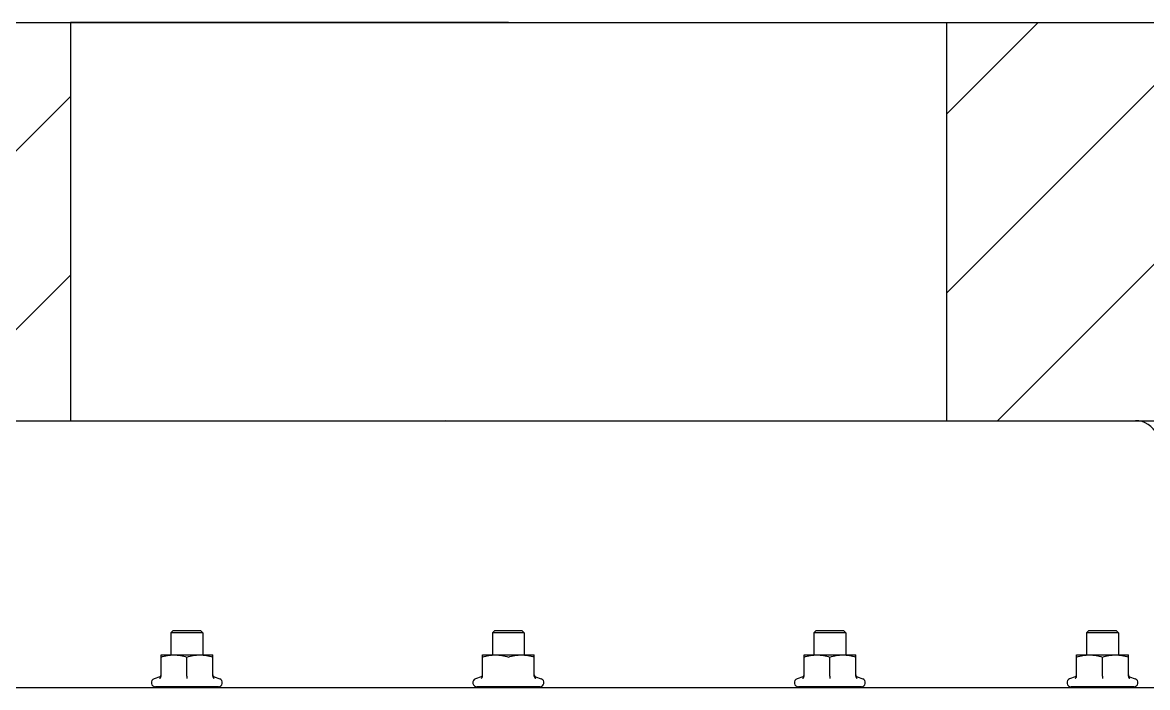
# Model space of a CAD drawing. Header units: millimetres. Extents: x 7589 to 12925, y 625 to 5429.
# Drawn here: x 10928 to 11210.5, y 1783.2 to 1950.2 of the extents above; entities that cross this region are included whole.
import ezdxf

# ---------------------------------------------------------------- set-up
doc = ezdxf.new("R2010")
doc.units = ezdxf.units.MM
doc.header["$LTSCALE"] = 307.34
doc.layers.get('0').update_dxf_attribs({"linetype": 'CONTINUOUS'})
doc.layers.add('02___PRT_ALL_AXES', color=7, linetype='CONTINUOUS')

msp = doc.modelspace()

# ---------------------------------------------------------------- hatches: boundary and pattern name
h = msp.add_hatch()
h.set_pattern_fill('ANSI31', color=0, scale=10)
h.set_pattern_definition([(45, (6654.64, 609.69), (-22.45064, 22.45064), [])])
h.paths.add_polyline_path([(10940.03798, 1950.15493), (10940.03798, 1850.15493), (11034.1168, 1850.15493), (11050.03798, 1850.15493), (11050.03798, 1950.15493)])
h.paths.add_polyline_path([(11050.03798, 1950.15493), (11050.03798, 1850.15493), (11160.03798, 1850.15493), (11160.03798, 1950.15493)])
edge = h.paths.add_edge_path()
edge.add_line((11393.40358, 1950.15493), (10827.61648, 1950.15493))
edge.add_line((10827.61648, 1950.15493), (10570.03802, 1950.15493))
edge.add_line((10570.03802, 1950.15493), (10570.03802, 1850.15493))
edge.add_line((10570.03802, 1850.15493), (10617.52017, 1850.15493))
edge.add_line((10617.52017, 1850.15493), (10860.07538, 1850.15493))
edge.add_line((10860.07538, 1850.15493), (10892.55583, 1850.15493))
edge.add_line((10892.55617, 1850.15493), (11207.52013, 1850.15493))
edge.add_line((11207.52013, 1850.15493), (11207.77895, 1850.15493))
edge.add_line((11207.77895, 1850.15493), (11393.40358, 1850.15493))
edge.add_line((11393.40358, 1850.15493), (11393.40358, 1893.09695))
edge.add_line((11393.40358, 1893.09695), (11393.40358, 1950.15493))

# ---------------------------------------------------------------- linework, layer by layer
at = {"color": 0}
for p, q in [((10008.76242, 1950.15493), (11393.40358, 1950.15493)), ((11050.03798, 1950.15493), (10940.03798, 1950.15493)), ((10940.03798, 1950.15493), (10940.03798, 1850.15493)), ((11050.03798, 1950.15493), (11160.03798, 1950.15493)), ((11160.03798, 1950.15493), (11160.03798, 1850.15493)), ((10008.76242, 1850.15493), (11207.52013, 1850.15493)), ((10860.07538, 1850.15493), (11207.77895, 1850.15493))]:
    msp.add_line(p, q, dxfattribs=at)
at = {"color": 0, "linetype": 'Continuous'}
for p, q in [((11034.08798, 1850.26212), (11034.1168, 1850.15493)), ((10965.29177, 1796.85493), (10965.79177, 1797.35493)), ((10972.79177, 1797.35493), (10965.79177, 1797.35493)), ((10973.29177, 1796.85493), (10972.79177, 1797.35493)), ((11046.03798, 1796.85493), (11046.53798, 1797.35493)), ((11053.53798, 1797.35493), (11046.53798, 1797.35493)), ((11054.03798, 1796.85493), (11053.53798, 1797.35493)), ((11126.78418, 1796.85493), (11127.28418, 1797.35493)), ((11134.28418, 1797.35493), (11127.28418, 1797.35493)), ((11134.78418, 1796.85493), (11134.28418, 1797.35493)), ((11195.23751, 1796.85493), (11195.73751, 1797.35493)), ((11202.73751, 1797.35493), (11195.73751, 1797.35493)), ((11203.23751, 1796.85493), (11202.73751, 1797.35493)), ((10973.29177, 1796.85493), (10965.29177, 1796.85493)), ((10965.29177, 1796.85493), (10965.29177, 1791.35493)), ((10973.29177, 1796.85493), (10973.29177, 1791.35493)), ((11054.03798, 1796.85493), (11046.03798, 1796.85493)), ((11046.03798, 1796.85493), (11046.03798, 1791.35493)), ((11054.03798, 1796.85493), (11054.03798, 1791.35493)), ((11126.78418, 1796.85493), (11126.78418, 1791.35493)), ((11134.78418, 1796.85493), (11126.78418, 1796.85493)), ((11134.78418, 1796.85493), (11134.78418, 1791.35493)), ((11195.23751, 1796.85493), (11195.23751, 1791.35493)), ((11203.23751, 1796.85493), (11195.23751, 1796.85493)), ((11203.23751, 1796.85493), (11203.23751, 1791.35493)), ((10962.79177, 1791.35493), (10975.79177, 1791.35493)), ((10962.7919, 1785.96199), (10962.79177, 1791.35493)), ((10975.7919, 1785.96199), (10975.79177, 1791.35493)), ((11043.53798, 1791.35493), (11056.53798, 1791.35493)), ((11043.53811, 1785.96199), (11043.53798, 1791.35493)), ((11056.53811, 1785.96199), (11056.53798, 1791.35493)), ((11124.28431, 1785.96199), (11124.28418, 1791.35493)), ((11124.28418, 1791.35493), (11137.28418, 1791.35493)), ((11137.28431, 1785.96199), (11137.28418, 1791.35493)), ((11192.73764, 1785.96199), (11192.73751, 1791.35493)), ((11192.73751, 1791.35493), (11205.73751, 1791.35493)), ((11205.73764, 1785.96199), (11205.73751, 1791.35493)), ((10969.29204, 1785.96199), (10969.29204, 1790.77437)), ((11130.78445, 1785.96199), (11130.78445, 1790.77437)), ((11199.23777, 1785.96199), (11199.23777, 1790.77437)), ((10962.46263, 1785.83513), (10961.0454, 1785.3193)), ((10976.12091, 1785.83513), (10977.53814, 1785.3193)), ((11043.20884, 1785.83513), (11041.7916, 1785.3193)), ((11056.86712, 1785.83513), (11058.28435, 1785.3193)), ((11123.95504, 1785.83513), (11122.53781, 1785.3193)), ((11137.61332, 1785.83513), (11139.03055, 1785.3193)), ((11192.40837, 1785.83513), (11190.99114, 1785.3193)), ((11206.06665, 1785.83513), (11207.48388, 1785.3193)), ((10977.19177, 1783.35493), (10961.39177, 1783.35493)), ((10961.39177, 1783.18329), (10961.39177, 1783.35493)), ((10961.40844, 1783.35493), (10961.40817, 1783.35267)), ((10961.53951, 1783.35493), (10961.53951, 1783.15493)), ((10962.38885, 1783.35493), (10962.38885, 1783.15493)), ((10963.91389, 1783.35493), (10963.91389, 1783.15493)), ((10965.96535, 1783.35493), (10965.96535, 1783.15493)), ((10968.34243, 1783.35493), (10968.34243, 1783.15493)), ((10970.81244, 1783.35493), (10970.81244, 1783.15493)), ((10973.13359, 1783.35493), (10973.13359, 1783.15493)), ((10975.07868, 1783.35493), (10975.07868, 1783.15493)), ((10976.45731, 1783.35493), (10976.45731, 1783.15493)), ((10977.13452, 1783.35493), (10977.13452, 1783.15493)), ((10977.19177, 1783.18329), (10977.19177, 1783.35493)), ((11057.93798, 1783.35493), (11042.13798, 1783.35493)), ((11042.13798, 1783.18329), (11042.13798, 1783.35493)), ((11042.15465, 1783.35493), (11042.15437, 1783.35267)), ((11042.28571, 1783.35493), (11042.28571, 1783.15493)), ((11043.13505, 1783.35493), (11043.13505, 1783.15493)), ((11044.66009, 1783.35493), (11044.66009, 1783.15493)), ((11046.71156, 1783.35493), (11046.71156, 1783.15493)), ((11049.08864, 1783.35493), (11049.08864, 1783.15493)), ((11051.55865, 1783.35493), (11051.55865, 1783.15493)), ((11053.8798, 1783.35493), (11053.8798, 1783.15493)), ((11055.82489, 1783.35493), (11055.82489, 1783.15493)), ((11057.20351, 1783.35493), (11057.20351, 1783.15493)), ((11057.88073, 1783.35493), (11057.88073, 1783.15493)), ((11057.93798, 1783.18329), (11057.93798, 1783.35493)), ((11122.88418, 1783.18329), (11122.88418, 1783.35493)), ((11138.68418, 1783.35493), (11122.88418, 1783.35493)), ((11122.90085, 1783.35493), (11122.90058, 1783.35267)), ((11123.03192, 1783.35493), (11123.03192, 1783.15493)), ((11123.88125, 1783.35493), (11123.88125, 1783.15493)), ((11125.4063, 1783.35493), (11125.4063, 1783.15493)), ((11127.45776, 1783.35493), (11127.45776, 1783.15493)), ((11129.83484, 1783.35493), (11129.83484, 1783.15493)), ((11132.30485, 1783.35493), (11132.30485, 1783.15493)), ((11134.626, 1783.35493), (11134.626, 1783.15493)), ((11136.57109, 1783.35493), (11136.57109, 1783.15493)), ((11137.94972, 1783.35493), (11137.94972, 1783.15493)), ((11138.62693, 1783.35493), (11138.62693, 1783.15493)), ((11138.68418, 1783.18329), (11138.68418, 1783.35493)), ((11191.33751, 1783.18329), (11191.33751, 1783.35493)), ((11207.13751, 1783.35493), (11191.33751, 1783.35493)), ((11191.35418, 1783.35493), (11191.35391, 1783.35267)), ((11191.48524, 1783.35493), (11191.48524, 1783.15493)), ((11192.33458, 1783.35493), (11192.33458, 1783.15493)), ((11193.85962, 1783.35493), (11193.85962, 1783.15493)), ((11195.91109, 1783.35493), (11195.91109, 1783.15493)), ((11198.28817, 1783.35493), (11198.28817, 1783.15493)), ((11200.75818, 1783.35493), (11200.75818, 1783.15493)), ((11203.07933, 1783.35493), (11203.07933, 1783.15493)), ((11205.02442, 1783.35493), (11205.02442, 1783.15493)), ((11206.40305, 1783.35493), (11206.40305, 1783.15493)), ((11207.08026, 1783.35493), (11207.08026, 1783.15493)), ((11207.13751, 1783.18329), (11207.13751, 1783.35493))]:
    msp.add_line(p, q, dxfattribs=at)
for points in [[(10962.4628, 1785.83518), (10962.54774, 1785.87551), (10962.64901, 1785.95519), (10962.72652, 1786.05805), (10962.77517, 1786.17725), (10962.79177, 1786.30502)], [(10975.79177, 1786.30502), (10975.80837, 1786.17725), (10975.85703, 1786.05804), (10975.93454, 1785.95519), (10976.03581, 1785.87551), (10976.12074, 1785.83518)], [(11043.20901, 1785.83518), (11043.29394, 1785.87551), (11043.39521, 1785.95519), (11043.47272, 1786.05805), (11043.52138, 1786.17725), (11043.53798, 1786.30502)], [(11056.53798, 1786.30502), (11056.55458, 1786.17725), (11056.60323, 1786.05804), (11056.68074, 1785.95519), (11056.78201, 1785.87551), (11056.86695, 1785.83518)], [(11123.95521, 1785.83518), (11124.04015, 1785.87551), (11124.14141, 1785.95519), (11124.21892, 1786.05805), (11124.26758, 1786.17725), (11124.28418, 1786.30502)], [(11137.28418, 1786.30502), (11137.30078, 1786.17725), (11137.34944, 1786.05804), (11137.42695, 1785.95519), (11137.52821, 1785.87551), (11137.61315, 1785.83518)], [(11192.40854, 1785.83518), (11192.49347, 1785.87551), (11192.59474, 1785.95519), (11192.67225, 1786.05805), (11192.72091, 1786.17725), (11192.73751, 1786.30502)], [(11205.73751, 1786.30502), (11205.75411, 1786.17725), (11205.80276, 1786.05804), (11205.88027, 1785.95519), (11205.98154, 1785.87551), (11206.06648, 1785.83518)]]:
    msp.add_lwpolyline(points, dxfattribs=at)
for centre, radius, start, end in [((10961.39177, 1784.36765), 1.01272, 110, 270), ((10970.18441, 1784.15493), 1, 270, 306.8698976), ((10971.46632, 1784.72568), 1.56505, 285.1285844, 286.427399), ((10971.92635, 1784.15493), 1, 270, 306.8698976), ((10973.65335, 1784.64293), 1.488, 269.9962147, 271.670534), ((10973.65478, 1784.59637), 1.44142, 271.6677458, 273.9115257), ((10973.75283, 1784.15493), 1, 270, 306.8698976), ((10977.19177, 1784.36765), 1.01272, 270, 70), ((11042.13798, 1784.36765), 1.01272, 110, 270), ((11050.93062, 1784.15493), 1, 270, 306.8698976), ((11052.21253, 1784.72568), 1.56505, 285.1285844, 286.427399), ((11052.67255, 1784.15493), 1, 270, 306.8698976), ((11054.39955, 1784.64293), 1.488, 269.9962147, 271.670534), ((11054.40098, 1784.59637), 1.44142, 271.6677458, 273.9115257), ((11054.49904, 1784.15493), 1, 270, 306.8698976), ((11057.93798, 1784.36765), 1.01272, 270, 70), ((11122.88418, 1784.36765), 1.01272, 110, 270), ((11131.67682, 1784.15493), 1, 270, 306.8698976), ((11132.95873, 1784.72568), 1.56505, 285.1285844, 286.427399), ((11133.41876, 1784.15493), 1, 270, 306.8698976), ((11135.14576, 1784.64293), 1.488, 269.9962147, 271.670534), ((11135.14718, 1784.59637), 1.44142, 271.6677458, 273.9115257), ((11135.24524, 1784.15493), 1, 270, 306.8698976), ((11138.68418, 1784.36765), 1.01272, 270, 70), ((11191.33751, 1784.36765), 1.01272, 110, 270), ((11200.13015, 1784.15493), 1, 270, 306.8698976), ((11201.41206, 1784.72568), 1.56505, 285.1285844, 286.427399), ((11201.87208, 1784.15493), 1, 270, 306.8698976), ((11203.59908, 1784.64293), 1.488, 269.9962147, 271.670534), ((11203.60051, 1784.59637), 1.44142, 271.6677458, 273.9115257), ((11203.69857, 1784.15493), 1, 270, 306.8698976), ((11207.13751, 1784.36765), 1.01272, 270, 70)]:
    msp.add_arc(centre, radius, start, end, dxfattribs=at)
for points, knots in [([(10962.7919, 1790.77437), (10963.3176, 1790.9496), (10964.12142, 1791.16939), (10965.21599, 1791.32745), (10965.76697, 1791.35493), (10966.04197, 1791.35493)], [0, 0, 0, 0, 0.501596867, 0.751073435, 1, 1, 1, 1]), ([(10966.04197, 1791.35493), (10966.31697, 1791.35493), (10966.86796, 1791.32753), (10967.96255, 1791.16951), (10968.76634, 1790.9496), (10969.29204, 1790.77437)], [0, 0, 0, 0, 0.248926179, 0.49840194, 1, 1, 1, 1]), ([(10969.29204, 1790.77437), (10969.81771, 1790.9496), (10970.62149, 1791.16939), (10971.71602, 1791.32745), (10972.26698, 1791.35493), (10972.54197, 1791.35493)], [0, 0, 0, 0, 0.501597416, 0.751073799, 1, 1, 1, 1]), ([(10972.54197, 1791.35493), (10972.81696, 1791.35493), (10973.36792, 1791.32753), (10974.46247, 1791.16951), (10975.26622, 1790.9496), (10975.7919, 1790.77437)], [0, 0, 0, 0, 0.248925815, 0.49840139, 1, 1, 1, 1]), ([(11043.53811, 1790.77437), (11044.06381, 1790.9496), (11044.86762, 1791.16939), (11045.9622, 1791.32745), (11046.51318, 1791.35493), (11046.78818, 1791.35493)], [0, 0, 0, 0, 0.501596867, 0.751073435, 1, 1, 1, 1]), ([(11046.78818, 1791.35493), (11047.06318, 1791.35493), (11047.61416, 1791.32753), (11048.70875, 1791.16951), (11049.51254, 1790.9496), (11050.03824, 1790.77437)], [0, 0, 0, 0, 0.248926179, 0.49840194, 1, 1, 1, 1]), ([(11050.03824, 1790.77437), (11050.56392, 1790.9496), (11051.3677, 1791.16939), (11052.46223, 1791.32745), (11053.01319, 1791.35493), (11053.28818, 1791.35493)], [0, 0, 0, 0, 0.501597416, 0.751073799, 1, 1, 1, 1]), ([(11053.28818, 1791.35493), (11053.56316, 1791.35493), (11054.11413, 1791.32753), (11055.20868, 1791.16951), (11056.01243, 1790.9496), (11056.53811, 1790.77437)], [0, 0, 0, 0, 0.248925815, 0.49840139, 1, 1, 1, 1]), ([(11124.28431, 1790.77437), (11124.81001, 1790.9496), (11125.61383, 1791.16939), (11126.7084, 1791.32745), (11127.25938, 1791.35493), (11127.53438, 1791.35493)], [0, 0, 0, 0, 0.501596867, 0.751073435, 1, 1, 1, 1]), ([(11127.53438, 1791.35493), (11127.80938, 1791.35493), (11128.36036, 1791.32753), (11129.45496, 1791.16951), (11130.25874, 1790.9496), (11130.78445, 1790.77437)], [0, 0, 0, 0, 0.248926179, 0.49840194, 1, 1, 1, 1]), ([(11130.78445, 1790.77437), (11131.31012, 1790.9496), (11132.1139, 1791.16939), (11133.20843, 1791.32745), (11133.75939, 1791.35493), (11134.03438, 1791.35493)], [0, 0, 0, 0, 0.501597416, 0.751073799, 1, 1, 1, 1]), ([(11134.03438, 1791.35493), (11134.30937, 1791.35493), (11134.86033, 1791.32753), (11135.95488, 1791.16951), (11136.75863, 1790.9496), (11137.28431, 1790.77437)], [0, 0, 0, 0, 0.248925815, 0.49840139, 1, 1, 1, 1]), ([(11192.73764, 1790.77437), (11193.26334, 1790.9496), (11194.06715, 1791.16939), (11195.16173, 1791.32745), (11195.71271, 1791.35493), (11195.98771, 1791.35493)], [0, 0, 0, 0, 0.501596867, 0.751073435, 1, 1, 1, 1]), ([(11195.98771, 1791.35493), (11196.26271, 1791.35493), (11196.81369, 1791.32753), (11197.90828, 1791.16951), (11198.71207, 1790.9496), (11199.23777, 1790.77437)], [0, 0, 0, 0, 0.248926179, 0.49840194, 1, 1, 1, 1]), ([(11199.23777, 1790.77437), (11199.76345, 1790.9496), (11200.56723, 1791.16939), (11201.66176, 1791.32745), (11202.21272, 1791.35493), (11202.48771, 1791.35493)], [0, 0, 0, 0, 0.501597416, 0.751073799, 1, 1, 1, 1]), ([(11202.48771, 1791.35493), (11202.76269, 1791.35493), (11203.31366, 1791.32753), (11204.40821, 1791.16951), (11205.21196, 1790.9496), (11205.73764, 1790.77437)], [0, 0, 0, 0, 0.248925815, 0.49840139, 1, 1, 1, 1]), ([(10962.44003, 1785.44105), (10962.48827, 1785.46132), (10962.58109, 1785.51691), (10962.69427, 1785.63694), (10962.77236, 1785.78895), (10962.79192, 1785.90402), (10962.7919, 1785.96199)], [0, 0, 0, 0, 0.236814898, 0.482481017, 0.737629114, 1, 1, 1, 1]), ([(10969.29205, 1785.96221), (10969.29205, 1785.85477), (10969.29115, 1785.68104), (10969.29205, 1785.50732), (10969.29205, 1785.44104)], [0, 0, 0, 0, 0.618489697, 1, 1, 1, 1]), ([(10975.7919, 1785.96199), (10975.7919, 1785.90402), (10975.81146, 1785.78896), (10975.88955, 1785.63695), (10976.00274, 1785.51692), (10976.09556, 1785.46132), (10976.14379, 1785.44105)], [0, 0, 0, 0, 0.262370076, 0.517510589, 0.76317528, 1, 1, 1, 1]), ([(11043.18624, 1785.44105), (11043.23447, 1785.46132), (11043.32729, 1785.51691), (11043.44048, 1785.63694), (11043.51857, 1785.78895), (11043.53812, 1785.90402), (11043.53811, 1785.96199)], [0, 0, 0, 0, 0.236814898, 0.482481017, 0.737629114, 1, 1, 1, 1]), ([(11056.53811, 1785.96199), (11056.5381, 1785.90402), (11056.55767, 1785.78896), (11056.63576, 1785.63695), (11056.74894, 1785.51692), (11056.84176, 1785.46132), (11056.88999, 1785.44105)], [0, 0, 0, 0, 0.262370076, 0.517510589, 0.76317528, 1, 1, 1, 1]), ([(11123.93244, 1785.44105), (11123.98068, 1785.46132), (11124.07349, 1785.51691), (11124.18668, 1785.63694), (11124.26477, 1785.78895), (11124.28433, 1785.90402), (11124.28431, 1785.96199)], [0, 0, 0, 0, 0.236814898, 0.482481017, 0.737629114, 1, 1, 1, 1]), ([(11130.78446, 1785.96221), (11130.78446, 1785.85477), (11130.78356, 1785.68104), (11130.78445, 1785.50732), (11130.78446, 1785.44104)], [0, 0, 0, 0, 0.618489697, 1, 1, 1, 1]), ([(11137.28431, 1785.96199), (11137.2843, 1785.90402), (11137.30387, 1785.78896), (11137.38196, 1785.63695), (11137.49514, 1785.51692), (11137.58796, 1785.46132), (11137.6362, 1785.44105)], [0, 0, 0, 0, 0.262370076, 0.517510589, 0.76317528, 1, 1, 1, 1]), ([(11192.38577, 1785.44105), (11192.434, 1785.46132), (11192.52682, 1785.51691), (11192.64001, 1785.63694), (11192.7181, 1785.78895), (11192.73765, 1785.90402), (11192.73764, 1785.96199)], [0, 0, 0, 0, 0.236814898, 0.482481017, 0.737629114, 1, 1, 1, 1]), ([(11199.23779, 1785.96221), (11199.23779, 1785.85477), (11199.23689, 1785.68104), (11199.23778, 1785.50732), (11199.23779, 1785.44104)], [0, 0, 0, 0, 0.618489697, 1, 1, 1, 1]), ([(11205.73764, 1785.96199), (11205.73763, 1785.90402), (11205.7572, 1785.78896), (11205.83529, 1785.63695), (11205.94847, 1785.51692), (11206.04129, 1785.46132), (11206.08953, 1785.44105)], [0, 0, 0, 0, 0.262370076, 0.517510589, 0.76317528, 1, 1, 1, 1]), ([(10961.40817, 1783.35267), (10961.40394, 1783.31762), (10961.39727, 1783.26132), (10961.39177, 1783.2047), (10961.39177, 1783.18325)], [0, 0, 0, 0, 0.621958647, 1, 1, 1, 1]), ([(10961.95279, 1783.35493), (10961.93088, 1783.32309), (10961.88708, 1783.26759), (10961.80153, 1783.18986), (10961.72549, 1783.15493), (10961.67947, 1783.15493)], [0, 0, 0, 0, 0.33281063, 0.603700742, 1, 1, 1, 1]), ([(10963.21554, 1783.35493), (10963.13928, 1783.29074), (10962.97743, 1783.19182), (10962.79082, 1783.15493), (10962.70485, 1783.15493)], [0, 0, 0, 0, 0.536927915, 1, 1, 1, 1]), ([(10965.07306, 1783.35493), (10964.96683, 1783.28734), (10964.73905, 1783.18761), (10964.49357, 1783.15493), (10964.37501, 1783.15493)], [0, 0, 0, 0, 0.515026758, 1, 1, 1, 1]), ([(10967.34355, 1783.35493), (10967.21875, 1783.28566), (10966.94989, 1783.18581), (10966.66635, 1783.15493), (10966.52645, 1783.15493)], [0, 0, 0, 0, 0.50499978, 1, 1, 1, 1]), ([(10969.80473, 1783.35493), (10969.73969, 1783.31987), (10969.46934, 1783.20006), (10969.16954, 1783.15493), (10968.94859, 1783.15493)], [0, 0, 0, 0, 0.250617832, 1, 1, 1, 1]), ([(10971.87478, 1783.21487), (10971.83675, 1783.20459), (10971.68236, 1783.16897), (10971.52327, 1783.15493), (10971.40431, 1783.15493)], [0, 0, 0, 0, 0.248784805, 1, 1, 1, 1]), ([(10974.34047, 1783.35493), (10974.25519, 1783.29529), (10974.06454, 1783.20258), (10973.85719, 1783.16544), (10973.7531, 1783.15831)], [0, 0, 0, 0, 0.499372913, 1, 1, 1, 1]), ([(10975.97103, 1783.35493), (10975.90598, 1783.28941), (10975.74936, 1783.18464), (10975.56485, 1783.15493), (10975.47525, 1783.15493)], [0, 0, 0, 0, 0.507493356, 1, 1, 1, 1]), ([(10976.94778, 1783.35493), (10976.93325, 1783.32325), (10976.90206, 1783.26703), (10976.84009, 1783.20088), (10976.7685, 1783.16241), (10976.71716, 1783.15493), (10976.69198, 1783.15493)], [0, 0, 0, 0, 0.304126906, 0.556517708, 0.780208765, 1, 1, 1, 1]), ([(11042.15437, 1783.35267), (11042.15015, 1783.31762), (11042.14347, 1783.26132), (11042.13798, 1783.2047), (11042.13798, 1783.18325)], [0, 0, 0, 0, 0.621958647, 1, 1, 1, 1]), ([(11042.699, 1783.35493), (11042.67709, 1783.32309), (11042.63328, 1783.26759), (11042.54773, 1783.18986), (11042.4717, 1783.15493), (11042.42567, 1783.15493)], [0, 0, 0, 0, 0.33281063, 0.603700742, 1, 1, 1, 1]), ([(11043.96174, 1783.35493), (11043.88548, 1783.29074), (11043.72364, 1783.19182), (11043.53702, 1783.15493), (11043.45106, 1783.15493)], [0, 0, 0, 0, 0.536927915, 1, 1, 1, 1]), ([(11045.81927, 1783.35493), (11045.71304, 1783.28734), (11045.48525, 1783.18761), (11045.23977, 1783.15493), (11045.12121, 1783.15493)], [0, 0, 0, 0, 0.515026758, 1, 1, 1, 1]), ([(11048.08975, 1783.35493), (11047.96496, 1783.28566), (11047.69609, 1783.18581), (11047.41256, 1783.15493), (11047.27266, 1783.15493)], [0, 0, 0, 0, 0.50499978, 1, 1, 1, 1]), ([(11050.55094, 1783.35493), (11050.48589, 1783.31987), (11050.21555, 1783.20006), (11049.91575, 1783.15493), (11049.69479, 1783.15493)], [0, 0, 0, 0, 0.250617832, 1, 1, 1, 1]), ([(11052.62098, 1783.21487), (11052.58295, 1783.20459), (11052.42856, 1783.16897), (11052.26948, 1783.15493), (11052.15052, 1783.15493)], [0, 0, 0, 0, 0.248784805, 1, 1, 1, 1]), ([(11055.08668, 1783.35493), (11055.0014, 1783.29529), (11054.81075, 1783.20258), (11054.60339, 1783.16544), (11054.49931, 1783.15831)], [0, 0, 0, 0, 0.499372913, 1, 1, 1, 1]), ([(11056.71723, 1783.35493), (11056.65219, 1783.28941), (11056.49556, 1783.18464), (11056.31106, 1783.15493), (11056.22146, 1783.15493)], [0, 0, 0, 0, 0.507493356, 1, 1, 1, 1]), ([(11057.69398, 1783.35493), (11057.67946, 1783.32325), (11057.64827, 1783.26703), (11057.5863, 1783.20088), (11057.5147, 1783.16241), (11057.46337, 1783.15493), (11057.43818, 1783.15493)], [0, 0, 0, 0, 0.304126906, 0.556517708, 0.780208765, 1, 1, 1, 1]), ([(11122.90058, 1783.35267), (11122.89635, 1783.31762), (11122.88968, 1783.26132), (11122.88418, 1783.2047), (11122.88418, 1783.18325)], [0, 0, 0, 0, 0.621958647, 1, 1, 1, 1]), ([(11123.4452, 1783.35493), (11123.42329, 1783.32309), (11123.37949, 1783.26759), (11123.29393, 1783.18986), (11123.2179, 1783.15493), (11123.17188, 1783.15493)], [0, 0, 0, 0, 0.33281063, 0.603700742, 1, 1, 1, 1]), ([(11124.70795, 1783.35493), (11124.63169, 1783.29074), (11124.46984, 1783.19182), (11124.28322, 1783.15493), (11124.19726, 1783.15493)], [0, 0, 0, 0, 0.536927915, 1, 1, 1, 1]), ([(11126.56547, 1783.35493), (11126.45924, 1783.28734), (11126.23145, 1783.18761), (11125.98598, 1783.15493), (11125.86742, 1783.15493)], [0, 0, 0, 0, 0.515026758, 1, 1, 1, 1]), ([(11128.83595, 1783.35493), (11128.71116, 1783.28566), (11128.4423, 1783.18581), (11128.15876, 1783.15493), (11128.01886, 1783.15493)], [0, 0, 0, 0, 0.50499978, 1, 1, 1, 1]), ([(11131.29714, 1783.35493), (11131.2321, 1783.31987), (11130.96175, 1783.20006), (11130.66195, 1783.15493), (11130.44099, 1783.15493)], [0, 0, 0, 0, 0.250617832, 1, 1, 1, 1]), ([(11133.36719, 1783.21487), (11133.32916, 1783.20459), (11133.17477, 1783.16897), (11133.01568, 1783.15493), (11132.89672, 1783.15493)], [0, 0, 0, 0, 0.248784805, 1, 1, 1, 1]), ([(11135.83288, 1783.35493), (11135.7476, 1783.29529), (11135.55695, 1783.20258), (11135.34959, 1783.16544), (11135.24551, 1783.15831)], [0, 0, 0, 0, 0.499372913, 1, 1, 1, 1]), ([(11137.46344, 1783.35493), (11137.39839, 1783.28941), (11137.24177, 1783.18464), (11137.05726, 1783.15493), (11136.96766, 1783.15493)], [0, 0, 0, 0, 0.507493356, 1, 1, 1, 1]), ([(11138.44019, 1783.35493), (11138.42566, 1783.32325), (11138.39447, 1783.26703), (11138.3325, 1783.20088), (11138.26091, 1783.16241), (11138.20957, 1783.15493), (11138.18438, 1783.15493)], [0, 0, 0, 0, 0.304126906, 0.556517708, 0.780208765, 1, 1, 1, 1]), ([(11191.35391, 1783.35267), (11191.34968, 1783.31762), (11191.343, 1783.26132), (11191.33751, 1783.2047), (11191.33751, 1783.18325)], [0, 0, 0, 0, 0.621958647, 1, 1, 1, 1]), ([(11191.89853, 1783.35493), (11191.87662, 1783.32309), (11191.83281, 1783.26759), (11191.74726, 1783.18986), (11191.67123, 1783.15493), (11191.6252, 1783.15493)], [0, 0, 0, 0, 0.33281063, 0.603700742, 1, 1, 1, 1]), ([(11193.16127, 1783.35493), (11193.08501, 1783.29074), (11192.92317, 1783.19182), (11192.73655, 1783.15493), (11192.65059, 1783.15493)], [0, 0, 0, 0, 0.536927915, 1, 1, 1, 1]), ([(11195.0188, 1783.35493), (11194.91257, 1783.28734), (11194.68478, 1783.18761), (11194.4393, 1783.15493), (11194.32074, 1783.15493)], [0, 0, 0, 0, 0.515026758, 1, 1, 1, 1]), ([(11197.28928, 1783.35493), (11197.16449, 1783.28566), (11196.89562, 1783.18581), (11196.61209, 1783.15493), (11196.47219, 1783.15493)], [0, 0, 0, 0, 0.50499978, 1, 1, 1, 1]), ([(11199.75047, 1783.35493), (11199.68542, 1783.31987), (11199.41508, 1783.20006), (11199.11528, 1783.15493), (11198.89432, 1783.15493)], [0, 0, 0, 0, 0.250617832, 1, 1, 1, 1]), ([(11201.82051, 1783.21487), (11201.78248, 1783.20459), (11201.62809, 1783.16897), (11201.46901, 1783.15493), (11201.35005, 1783.15493)], [0, 0, 0, 0, 0.248784805, 1, 1, 1, 1]), ([(11204.28621, 1783.35493), (11204.20093, 1783.29529), (11204.01028, 1783.20258), (11203.80292, 1783.16544), (11203.69884, 1783.15831)], [0, 0, 0, 0, 0.499372913, 1, 1, 1, 1]), ([(11205.91677, 1783.35493), (11205.85172, 1783.28941), (11205.69509, 1783.18464), (11205.51059, 1783.15493), (11205.42099, 1783.15493)], [0, 0, 0, 0, 0.507493356, 1, 1, 1, 1]), ([(11206.89351, 1783.35493), (11206.87899, 1783.32325), (11206.8478, 1783.26703), (11206.78583, 1783.20088), (11206.71423, 1783.16241), (11206.6629, 1783.15493), (11206.63771, 1783.15493)], [0, 0, 0, 0, 0.304126906, 0.556517708, 0.780208765, 1, 1, 1, 1])]:
    msp.add_open_spline(points, degree=3, knots=knots, dxfattribs=at)
for points in [[(10972.21571, 1783.35493), (10972.11955, 1783.29925), (10972.0155, 1783.25595), (10971.90892, 1783.22452)], [(11052.96191, 1783.35493), (11052.86575, 1783.29925), (11052.76171, 1783.25595), (11052.65512, 1783.22452)], [(11133.70812, 1783.35493), (11133.61196, 1783.29925), (11133.50791, 1783.25595), (11133.40133, 1783.22452)], [(11202.16145, 1783.35493), (11202.06528, 1783.29925), (11201.96124, 1783.25595), (11201.85465, 1783.22452)]]:
    msp.add_open_spline(points, degree=3, dxfattribs=at)
at = {"layer": '02___PRT_ALL_AXES', "color": 0, "linetype": 'Continuous'}
for p, q in [((10892.55583, 1850.15493), (11393.40358, 1850.15493)), ((10830.03798, 1783.15493), (11270.03798, 1783.15493))]:
    msp.add_line(p, q, dxfattribs=at)
msp.add_arc((11207.52013, 1844.15493), 6, 25.3344115, 90, dxfattribs=at)

doc.saveas('drawing.dxf')
